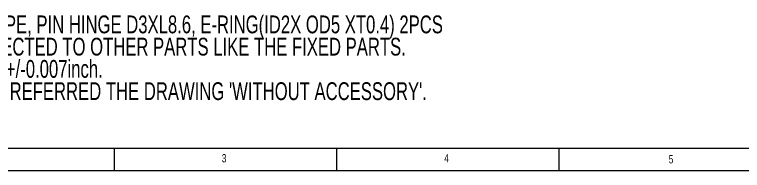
# Paper-space layout '시트4_ENG_with accessory' of a CAD drawing. Header units: inches. Extents: x 0.2 to 16.3, y 0.2 to 11.5.
# Drawn here: x 3.45 to 9.89, y 0.2 to 1.58 of the extents above; entities that cross this region are included whole.
import ezdxf

# ---------------------------------------------------------------- set-up
doc = ezdxf.new("R2010")
doc.units = ezdxf.units.IN
doc.header["$MEASUREMENT"] = 0
doc.linetypes.add('CENTERX2', pattern=[0.8, 0.5, -0.1, 0.1, -0.1])
doc.layers.add('CENTER_LINE', color=7, linetype='CENTERX2')
doc.styles.add('SLDTEXTSTYLE0', font='TXT', dxfattribs={"width": 0.7})
doc.styles.add('SLDTEXTSTYLE1', font='TXT', dxfattribs={"width": 0.75})

# ---------------------------------------------------------------- blocks, each defined once
blk = doc.blocks.new('SW_NOTE_0_4')
at = {"layer": 'CENTER_LINE', "color": 0, "char_height": 0.15748, "attachment_point": 1, "style": 'SLDTEXTSTYLE0'}
for s, insert in [('1. ACCESSORY PART : END TIP U-TYPE, PIN HINGE D3XL8.6, E-RING(ID2X OD5 XT0.4) 2PCS', (0, 0.0062)), ('2. ACCESSORY PARTS TO BE CONNECTED TO OTHER PARTS LIKE THE FIXED PARTS.', (0, -0.1907)), ('3. UNSPECIFIED TOLERACNE TO BE +/-0.007inch.', (0, -0.3875)), ("4. UNSPECIFIED DIMENSIONS TO BE REFERRED THE DRAWING 'WITHOUT ACCESSORY'.", (0, -0.5844))]:
    blk.add_mtext(s, dxfattribs=dict(at, insert=insert))

psp = doc.layouts.new('시트4_ENG_with accessory')

# ---------------------------------------------------------------- linework, layer by layer
at = {"color": 7, "linetype": 'Continuous', "lineweight": 18}
for p, q in [((0.3937, 0.3937), (16.1516, 0.3937)), ((4.3307, 0.3937), (4.3307, 0.1969)), ((6.2992, 0.1969), (6.2992, 0.3937)), ((8.2677, 0.1969), (8.2677, 0.3937)), ((0.1969, 0.1969), (16.3386, 0.1969))]:
    psp.add_line(p, q, dxfattribs=at)

# ---------------------------------------------------------------- block references
at = {"layer": 'CENTER_LINE'}
psp.add_blockref('SW_NOTE_0_4', (0.751, 1.5614), dxfattribs=at)

# ---------------------------------------------------------------- texts
at = {"color": 7, "linetype": 'Continuous', "lineweight": 0, "char_height": 0.0729, "attachment_point": 1, "style": 'SLDTEXTSTYLE1'}
for s, insert in [('3', (5.2822, 0.3413)), ('4', (7.2507, 0.3413)), ('5', (9.2367, 0.332))]:
    psp.add_mtext(s, dxfattribs=dict(at, insert=insert))

doc.saveas('drawing.dxf')
